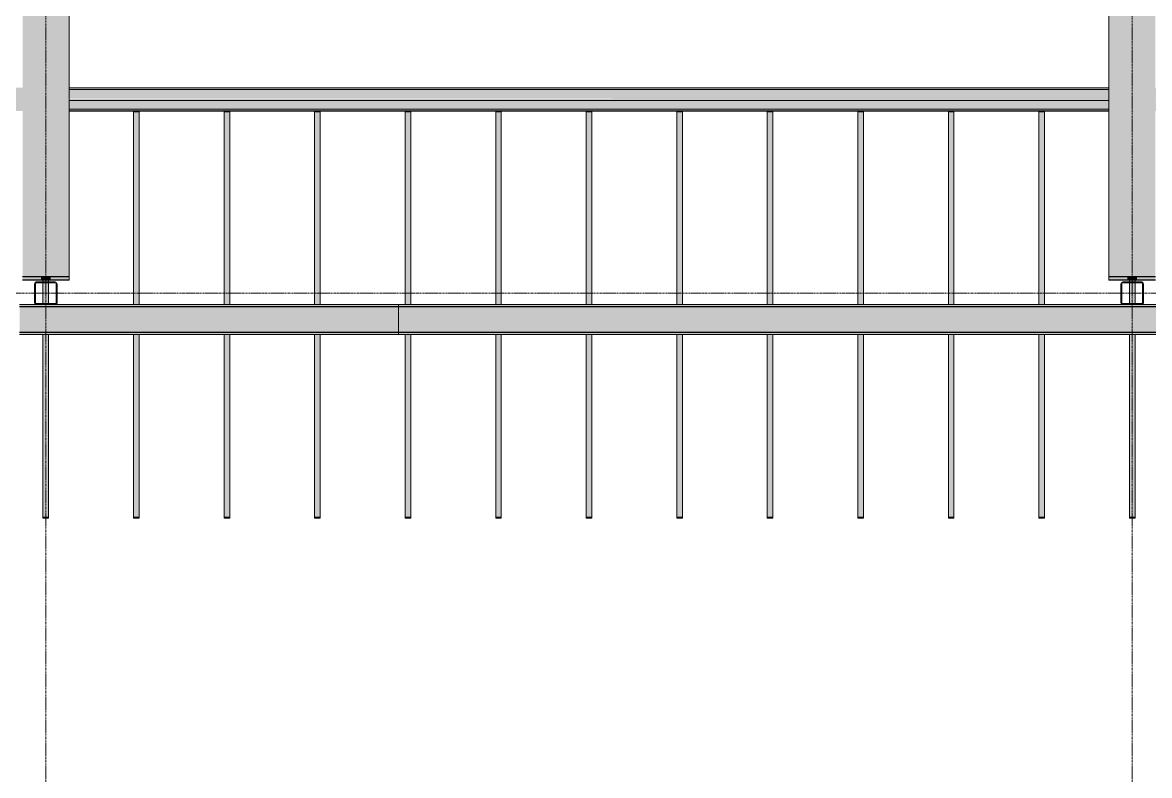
# Model space of a CAD drawing. Header units: inches. Extents: x 20139 to 37433, y -23296 to -20170.
# Drawn here: x 24527.2 to 24827.5, y -22912.7 to -22712.2 of the extents above; entities that cross this region are included whole.
import ezdxf

# ---------------------------------------------------------------- set-up
doc = ezdxf.new("R2010")
doc.units = ezdxf.units.IN
doc.header["$MEASUREMENT"] = 0
doc.linetypes.add('Grid Line 1_2_', pattern=[0.875, 0.5, -0.125, 0.125, -0.125])
for name, color, linetype, lineweight in [('S-BEAM', 12, 'Continuous', 9), ('S-COLS', 52, 'Continuous', 9), ('S-GRID', 1, 'Continuous', 9)]:
    doc.layers.add(name, color=color, linetype=linetype, lineweight=lineweight)

# ---------------------------------------------------------------- blocks, each defined once
blk = doc.blocks.new('HSS-Hollow Structural Section-Column - HSS6X6X1_4-V6-Structural Framing')
at = {"layer": 'S-COLS'}
h = blk.add_hatch(dxfattribs=at)
h.set_pattern_fill('FP_3', color=256, style=0, pattern_type=2)
h.set_pattern_definition([(225, (24822.89, -22784.303), (23.758788, -23.758788), []), (225, (24822.89, -22820.303), (23.758788, -23.758788), [])])
h.paths.add_polyline_path([(-2.53, 3), (-2.86, 2.86), (-3, 2.53), (-2.7, 2.7)], flags=0)
h.paths.add_polyline_path([(2.53, 3), (2.7, 2.7), (3, 2.53), (2.86, 2.86)], flags=0)
h.paths.add_polyline_path([(-2.53, 3), (-2.53, 2.77), (2.53, 2.77), (2.53, 3)], flags=0)
h.paths.add_polyline_path([(-3, -2.53), (-2.86, -2.86), (-2.53, -3), (-2.7, -2.7)], flags=0)
h.paths.add_polyline_path([(-3, 2.53), (-3, -2.53), (-2.77, -2.53), (-2.77, 2.53)], flags=0)
h.paths.add_polyline_path([(3, -2.53), (2.7, -2.7), (2.53, -3), (2.86, -2.86)], flags=0)
h.paths.add_polyline_path([(2.77, 2.53), (2.77, -2.53), (3, -2.53), (3, 2.53)], flags=0)
h.paths.add_polyline_path([(-2.53, -2.77), (-2.53, -3), (2.53, -3), (2.53, -2.77)], flags=0)
at = {"layer": 'S-COLS', "lineweight": 15}
for p, q in [((-3, -2.53), (-3, 2.53)), ((-2.77, 2.53), (-2.77, -2.53)), ((-2.53, 3), (2.53, 3)), ((2.53, 2.77), (-2.53, 2.77)), ((2.77, -2.53), (2.77, 2.53)), ((3, 2.53), (3, -2.53)), ((-2.53, -2.77), (2.53, -2.77)), ((2.53, -3), (-2.53, -3))]:
    blk.add_line(p, q, dxfattribs=at)
for centre, radius, start, end in [((-2.53, 2.53), 0.466, 90, 180), ((-2.53, 2.53), 0.233, 90, 180), ((2.53, 2.53), 0.466, 360, 90), ((2.53, 2.53), 0.233, 0, 90), ((-2.53, -2.53), 0.466, 180, 270), ((-2.53, -2.53), 0.233, 180, 270), ((2.53, -2.53), 0.466, 270, 360), ((2.53, -2.53), 0.233, 270, 360)]:
    blk.add_arc(centre, radius, start, end, dxfattribs=at)
blk = doc.blocks.new('W-Wide Flange - W21X166-V11-Structural Framing')
at = {"layer": 'S-BEAM'}
for points in [[(24539.59, -22779.87), (24539.59, -22368.05), (24527.19, -22368.05), (24527.19, -22779.87), (24532.3, -22779.87)], [(24532.13, -22780.75), (24532.13, -22779.92), (24527.19, -22779.92), (24527.19, -22780.75)], [(24532.13, -22780.75), (24533.02, -22780.71), (24532.98, -22779.92), (24532.13, -22779.92)], [(24533.02, -22780.71), (24533.77, -22780.71), (24533.77, -22779.96), (24533.02, -22779.96)], [(24539.59, -22780.75), (24539.59, -22779.92), (24534.66, -22779.92), (24534.66, -22780.75)]]:
    blk.add_hatch(color=256, dxfattribs=at).paths.add_polyline_path(points, flags=0)
h = blk.add_hatch(color=256, dxfattribs=at)
h.paths.add_polyline_path([(24534.03, -22779.92), (24533.77, -22779.96), (24533.8, -22780.72), (24534.03, -22780.74)], flags=0)
h.paths.add_polyline_path([(24534.21, -22779.92), (24534.03, -22779.92), (24534.03, -22780.74), (24534.21, -22780.74)], flags=0)
h.paths.add_polyline_path([(24534.66, -22780.75), (24534.65, -22779.92), (24534.21, -22779.92), (24534.21, -22780.74), (24534.42, -22780.75)], flags=0)
for p, q in [((24539.59, -22779.87), (24539.59, -22368.05)), ((24527.19, -22779.87), (24539.59, -22779.87)), ((24532.13, -22779.92), (24527.19, -22779.92)), ((24527.19, -22780.75), (24532.13, -22780.75)), ((24533.02, -22780.71), (24533.02, -22779.96)), ((24533.77, -22779.96), (24533.77, -22780.71)), ((24539.59, -22779.92), (24534.66, -22779.92)), ((24534.66, -22780.75), (24539.59, -22780.75)), ((24539.59, -22779.87), (24539.59, -22779.92)), ((24539.59, -22780.75), (24539.59, -22779.92)), ((24539.59, -22780.75), (24539.59, -22780.8)), ((24539.59, -22780.8), (24527.19, -22780.8))]:
    blk.add_line(p, q, dxfattribs=at)
for centre, start_param, end_param in [((24532.13, -22779.96), 1.373044, 1.570796), ((24532.13, -22780.71), 4.712389, 6.283185), ((24532.13, -22779.96), 0, 1.308997), ((24534.66, -22779.96), 1.570796, 3.141593), ((24534.66, -22780.71), 3.141593, 4.712389)]:
    blk.add_ellipse(centre, major_axis=(0.89, 0), ratio=0.041631, start_param=start_param, end_param=end_param, dxfattribs=at)
blk = doc.blocks.new('W-Wide Flange - W21X166-782557-Structural Framing')
at = {"layer": 'S-BEAM'}
for points in [[(23668.28, -22779.87), (23671.09, -22779.87), (23671.09, -22368.05), (23658.69, -22368.05), (23658.69, -22779.87)], [(23663.63, -22780.75), (23663.63, -22779.92), (23658.69, -22779.92), (23658.69, -22780.75)], [(23663.63, -22780.75), (23664.52, -22780.71), (23664.48, -22779.92), (23663.63, -22779.92), (23663.63, -22780.75)], [(23665.27, -22780.71), (23665.27, -22779.96), (23664.52, -22779.96), (23664.52, -22780.71)], [(23671.09, -22780.75), (23671.09, -22779.92), (23666.16, -22779.92), (23666.16, -22780.75), (23668.28, -22780.75)]]:
    blk.add_hatch(color=256, dxfattribs=at).paths.add_polyline_path(points, flags=0)
h = blk.add_hatch(color=256, dxfattribs=at)
h.paths.add_polyline_path([(23665.53, -22779.92), (23665.27, -22779.96), (23665.3, -22780.72), (23665.53, -22780.74)], flags=0)
h.paths.add_polyline_path([(23665.71, -22779.92), (23665.53, -22779.92), (23665.53, -22780.74), (23665.71, -22780.74)], flags=0)
h.paths.add_polyline_path([(23666.16, -22780.75), (23666.15, -22779.92), (23665.71, -22779.92), (23665.71, -22780.74), (23665.92, -22780.75)], flags=0)
for p, q in [((23658.69, -22779.87), (23658.69, -22368.05)), ((23658.69, -22779.92), (23658.69, -22779.87)), ((23658.69, -22779.87), (23671.09, -22779.87)), ((23663.63, -22779.92), (23658.69, -22779.92)), ((23658.69, -22780.75), (23658.69, -22779.92)), ((23658.69, -22780.8), (23658.69, -22780.75)), ((23658.69, -22780.75), (23663.63, -22780.75)), ((23664.52, -22780.71), (23664.52, -22779.96)), ((23665.27, -22779.96), (23665.27, -22780.71)), ((23671.09, -22779.92), (23666.16, -22779.92)), ((23666.16, -22780.75), (23671.09, -22780.75)), ((23671.09, -22780.8), (23658.69, -22780.8))]:
    blk.add_line(p, q, dxfattribs=at)
for centre, start_param, end_param in [((23663.63, -22779.96), 0, 1.570796), ((23663.63, -22780.71), 4.712389, 6.283185), ((23666.16, -22779.96), 1.570796, 3.141593), ((23666.16, -22780.71), 3.141593, 4.712389)]:
    blk.add_ellipse(centre, major_axis=(0.89, 0), ratio=0.041631, start_param=start_param, end_param=end_param, dxfattribs=at)
blk = doc.blocks.new('Girt_C - 8_D-757212-Structural Framing')
at = {"layer": 'S-BEAM'}
for points in [[(26260.33, -22787.88), (26266.89, -22787.88), (26266.89, -22787.3), (24627.39, -22787.3), (24627.39, -22787.88), (26225.77, -22787.88)], [(24627.39, -22794.66), (26266.89, -22794.66), (26266.89, -22787.95), (24627.39, -22787.95)], [(26260.33, -22795.3), (26266.89, -22795.3), (26266.89, -22794.73), (24627.39, -22794.73), (24627.39, -22795.3), (26225.77, -22795.3)]]:
    blk.add_hatch(color=256, dxfattribs=at).paths.add_polyline_path(points, flags=0)
for p, q in [((24627.39, -22787.3), (24627.39, -22787.88)), ((24820.36, -22787.3), (24627.39, -22787.3)), ((24627.39, -22787.88), (24627.39, -22787.95)), ((24627.39, -22787.88), (26266.89, -22787.88)), ((24627.39, -22787.95), (24627.39, -22794.66)), ((24627.39, -22787.95), (26266.89, -22787.95)), ((25109.86, -22787.3), (24825.42, -22787.3)), ((24627.39, -22794.66), (24627.39, -22794.73)), ((24627.39, -22794.66), (26266.89, -22794.66)), ((24627.39, -22794.73), (24627.39, -22795.3)), ((24627.39, -22794.73), (26266.89, -22794.73)), ((24627.39, -22795.3), (26266.89, -22795.3))]:
    blk.add_line(p, q, dxfattribs=at)
blk = doc.blocks.new('Girt_C - 8_D-773999-Structural Framing')
at = {"layer": 'S-BEAM'}
for points in [[(24627.39, -22787.88), (24627.39, -22787.3), (24526.39, -22787.41), (24526.39, -22787.88), (24566.86, -22787.88)], [(24627.39, -22794.66), (24627.39, -22787.95), (24526.39, -22787.95), (24526.39, -22794.66), (24566.86, -22794.66)], [(24627.39, -22787.95), (24627.39, -22787.88), (24566.86, -22787.95)], [(24627.39, -22795.3), (24627.39, -22794.73), (24526.39, -22794.73), (24526.39, -22795.3), (24566.86, -22795.3)], [(24627.39, -22794.73), (24627.39, -22794.66), (24566.86, -22794.73)]]:
    blk.add_hatch(color=256, dxfattribs=at).paths.add_polyline_path(points, flags=0)
for p, q in [((24530.86, -22787.3), (24526.39, -22787.3)), ((24526.39, -22787.88), (24627.39, -22787.88)), ((24526.39, -22787.95), (24627.39, -22787.95)), ((24627.39, -22787.3), (24535.92, -22787.3)), ((24526.39, -22794.66), (24627.39, -22794.66)), ((24526.39, -22794.73), (24627.39, -22794.73)), ((24526.39, -22795.3), (24627.39, -22795.3))]:
    blk.add_line(p, q, dxfattribs=at)
blk = doc.blocks.new('HSS-Hollow Structural Section-Column - HSS6X6X1_4-V32-Structural Framing')
at = {"layer": 'S-COLS', "lineweight": 15}
for p, q in [((-3, -2.534), (-3, 2.534)), ((-2.767, 2.534), (-2.767, -2.534)), ((-2.534, 3), (2.534, 3)), ((2.534, 2.767), (-2.534, 2.767)), ((2.767, -2.534), (2.767, 2.534)), ((3, 2.534), (3, -2.534)), ((-2.534, -2.767), (2.534, -2.767)), ((2.534, -3), (-2.534, -3))]:
    blk.add_line(p, q, dxfattribs=at)
for centre, radius, start, end in [((-2.534, 2.534), 0.466, 90, 180), ((-2.534, 2.534), 0.233, 90, 180), ((2.534, 2.534), 0.466, 360, 90), ((2.534, 2.534), 0.233, 0, 90), ((-2.534, -2.534), 0.466, 180, 270), ((-2.534, -2.534), 0.233, 180, 270), ((2.534, -2.534), 0.466, 270, 360), ((2.534, -2.534), 0.233, 270, 360)]:
    blk.add_arc(centre, radius, start, end, dxfattribs=at)
blk = doc.blocks.new('Dimension Lumber - 2x8-V37-Structural Framing')
at = {"layer": 'S-BEAM'}
h = blk.add_hatch(color=256, dxfattribs=at)
h.paths.add_polyline_path([(23086.64, -22843.93), (23086.64, -22795.3), (23085.14, -22795.3), (23085.14, -22843.93)], flags=0)
h.paths.add_polyline_path([(23086.64, -22787.07), (23086.64, -22781.54), (23085.14, -22781.54), (23085.14, -22787.07)], flags=0)
h.paths.add_polyline_path([(23086.64, -22781.3), (23086.64, -22780.8), (23085.14, -22780.8), (23085.14, -22781.3), (23086.53, -22781.3)], flags=0)
blk.add_hatch(color=256, dxfattribs=at).paths.add_polyline_path([(23086.64, -22844.23), (23086.64, -22843.93), (23085.14, -22843.93), (23085.14, -22844.23)], flags=0)
for p, q in [((23085.14, -22781.3), (23085.14, -22780.8)), ((23085.14, -22787.07), (23085.14, -22781.54)), ((23086.64, -22781.3), (23086.64, -22780.8)), ((23086.64, -22787.07), (23086.64, -22781.54)), ((23085.14, -22843.93), (23085.14, -22795.3)), ((23086.64, -22843.93), (23086.64, -22795.3)), ((23085.14, -22844.23), (23085.14, -22843.93)), ((23085.14, -22843.93), (23086.64, -22843.93)), ((23086.64, -22844.23), (23085.14, -22844.23)), ((23086.64, -22843.93), (23086.64, -22844.23))]:
    blk.add_line(p, q, dxfattribs=at)
blk = doc.blocks.new('Dimension Lumber - 2x8-835966-Structural Framing')
at = {"layer": 'S-BEAM'}
h = blk.add_hatch(color=256, dxfattribs=at)
h.paths.add_polyline_path([(22821.27, -22843.93), (22821.27, -22795.3), (22819.77, -22795.3), (22819.77, -22843.93)], flags=0)
h.paths.add_polyline_path([(22819.77, -22787.3), (22821.27, -22787.3), (22821.27, -22736.04), (22819.77, -22736.04), (22819.77, -22762.9)], flags=0)
blk.add_hatch(color=256, dxfattribs=at).paths.add_polyline_path([(22821.27, -22844.23), (22821.27, -22843.93), (22819.77, -22843.93), (22819.77, -22844.23)], flags=0)
for p, q in [((22821.27, -22736.04), (22819.77, -22736.04)), ((22819.77, -22787.3), (22819.77, -22736.04)), ((22821.27, -22787.3), (22821.27, -22736.04)), ((22819.77, -22843.93), (22819.77, -22795.3)), ((22821.27, -22843.93), (22821.27, -22795.3)), ((22819.77, -22844.23), (22819.77, -22843.93)), ((22819.77, -22843.93), (22821.27, -22843.93)), ((22821.27, -22844.23), (22819.77, -22844.23)), ((22821.27, -22843.93), (22821.27, -22844.23))]:
    blk.add_line(p, q, dxfattribs=at)
blk = doc.blocks.new('Girt_Z - 8_D-834910-Structural Framing')
at = {"layer": 'S-BEAM'}
h = blk.add_hatch(color=256, dxfattribs=at)
h.paths.add_polyline_path([(25974.69, -22730.04), (25974.69, -22729.58), (25697.59, -22729.58), (25697.59, -22730.04), (25949.28, -22730.04)], flags=0)
h.paths.add_polyline_path([(25685.19, -22730.04), (25685.19, -22729.58), (25408.09, -22729.58), (25408.09, -22730.04), (25672.8, -22730.04)], flags=0)
h.paths.add_polyline_path([(25395.69, -22730.04), (25395.69, -22729.58), (25118.59, -22729.58), (25118.59, -22730.04), (25327.19, -22730.04)], flags=0)
h.paths.add_polyline_path([(25106.19, -22730.04), (25106.19, -22729.58), (24829.09, -22729.58), (24829.09, -22730.04), (25050.71, -22730.04)], flags=0)
h.paths.add_polyline_path([(24816.69, -22730.04), (24816.69, -22729.58), (24539.59, -22729.58), (24539.59, -22730.04), (24774.22, -22730.04)], flags=0)
h.paths.add_polyline_path([(24527.19, -22730.04), (24527.19, -22729.58), (24250.09, -22729.58), (24250.09, -22730.04), (24497.74, -22730.04)], flags=0)
h = blk.add_hatch(color=256, dxfattribs=at)
h.paths.add_polyline_path([(25974.69, -22732.4), (25974.69, -22730.04), (25697.59, -22730.04), (25697.59, -22732.4), (25949.28, -22732.4)], flags=0)
h.paths.add_polyline_path([(25685.19, -22732.4), (25685.19, -22730.04), (25408.09, -22730.04), (25408.09, -22732.4), (25672.8, -22732.4)], flags=0)
h.paths.add_polyline_path([(25395.69, -22732.4), (25395.69, -22730.04), (25118.59, -22730.04), (25118.59, -22732.4), (25327.19, -22732.4)], flags=0)
h.paths.add_polyline_path([(25106.19, -22732.4), (25106.19, -22730.04), (24829.09, -22730.04), (24829.09, -22732.4), (25050.71, -22732.4)], flags=0)
h.paths.add_polyline_path([(24816.69, -22732.4), (24816.69, -22730.04), (24539.59, -22730.04), (24539.59, -22732.4), (24774.22, -22732.4)], flags=0)
h.paths.add_polyline_path([(24527.19, -22732.4), (24527.19, -22730.04), (24250.09, -22730.04), (24250.09, -22732.4), (24497.74, -22732.4)], flags=0)
h = blk.add_hatch(color=256, dxfattribs=at)
h.paths.add_polyline_path([(25949.28, -22732.6), (25974.69, -22732.5), (25974.69, -22732.4), (25697.59, -22732.5), (25697.59, -22732.6), (25880.16, -22732.6)], flags=0)
h.paths.add_polyline_path([(25685.19, -22732.6), (25685.19, -22732.4), (25408.09, -22732.5), (25408.09, -22732.6), (25672.8, -22732.6)], flags=0)
h.paths.add_polyline_path([(25395.69, -22732.6), (25395.69, -22732.4), (25118.59, -22732.5), (25118.59, -22732.6), (25327.19, -22732.6)], flags=0)
h.paths.add_polyline_path([(25106.19, -22732.6), (25106.19, -22732.4), (24829.09, -22732.5), (24829.09, -22732.6), (25050.71, -22732.6)], flags=0)
h.paths.add_polyline_path([(24816.69, -22732.6), (24816.69, -22732.4), (24539.59, -22732.51), (24539.59, -22732.6), (24774.22, -22732.6)], flags=0)
h.paths.add_polyline_path([(24527.19, -22732.6), (24527.19, -22732.4), (24250.09, -22732.5), (24250.09, -22732.6), (24497.74, -22732.6)], flags=0)
h = blk.add_hatch(color=256, dxfattribs=at)
h.paths.add_polyline_path([(25974.69, -22732.91), (25974.69, -22732.6), (25697.59, -22732.6), (25697.59, -22732.91), (25949.28, -22732.91)], flags=0)
h.paths.add_polyline_path([(25685.19, -22732.91), (25685.19, -22732.6), (25408.09, -22732.6), (25408.09, -22732.91), (25672.8, -22732.91)], flags=0)
h.paths.add_polyline_path([(25395.69, -22732.91), (25395.69, -22732.6), (25118.59, -22732.6), (25118.59, -22732.91), (25327.19, -22732.91)], flags=0)
h.paths.add_polyline_path([(25106.19, -22732.91), (25106.19, -22732.6), (24829.09, -22732.6), (24829.09, -22732.91), (25050.71, -22732.91)], flags=0)
h.paths.add_polyline_path([(24816.69, -22732.91), (24816.69, -22732.6), (24539.59, -22732.6), (24539.59, -22732.91), (24774.22, -22732.91)], flags=0)
h.paths.add_polyline_path([(24527.19, -22732.91), (24527.19, -22732.6), (24250.09, -22732.6), (24250.09, -22732.91), (24497.74, -22732.91)], flags=0)
h = blk.add_hatch(color=256, dxfattribs=at)
h.paths.add_polyline_path([(25974.69, -22735.31), (25974.69, -22732.99), (25697.59, -22732.99), (25697.59, -22735.31), (25949.28, -22735.31)], flags=0)
h.paths.add_polyline_path([(25685.19, -22735.31), (25685.19, -22732.99), (25408.09, -22732.99), (25408.09, -22735.31), (25672.8, -22735.31)], flags=0)
h.paths.add_polyline_path([(25395.69, -22735.31), (25395.69, -22732.99), (25118.59, -22732.99), (25118.59, -22735.31), (25327.19, -22735.31)], flags=0)
h.paths.add_polyline_path([(25106.19, -22735.31), (25106.19, -22732.99), (24829.09, -22732.99), (24829.09, -22735.31), (25050.71, -22735.31)], flags=0)
h.paths.add_polyline_path([(24816.69, -22735.31), (24816.69, -22732.99), (24539.59, -22732.99), (24539.59, -22735.31), (24774.22, -22735.31)], flags=0)
h.paths.add_polyline_path([(24527.19, -22735.31), (24527.19, -22732.99), (24250.09, -22732.99), (24250.09, -22735.31), (24497.74, -22735.31)], flags=0)
h = blk.add_hatch(color=256, dxfattribs=at)
h.paths.add_polyline_path([(25974.69, -22735.74), (25974.69, -22735.31), (25697.59, -22735.31), (25697.59, -22735.74), (25949.28, -22735.74)], flags=0)
h.paths.add_polyline_path([(25685.19, -22735.74), (25685.19, -22735.31), (25408.09, -22735.31), (25408.09, -22735.74), (25672.8, -22735.74)], flags=0)
h.paths.add_polyline_path([(25395.69, -22735.74), (25395.69, -22735.31), (25118.59, -22735.31), (25118.59, -22735.74), (25327.19, -22735.74)], flags=0)
h.paths.add_polyline_path([(25106.19, -22735.74), (25106.19, -22735.31), (24829.09, -22735.31), (24829.09, -22735.74), (25050.71, -22735.74)], flags=0)
h.paths.add_polyline_path([(24816.69, -22735.74), (24816.69, -22735.31), (24539.59, -22735.31), (24539.59, -22735.74), (24774.22, -22735.74)], flags=0)
h.paths.add_polyline_path([(24527.19, -22735.74), (24527.19, -22735.31), (24250.09, -22735.31), (24250.09, -22735.74), (24497.74, -22735.74)], flags=0)
h = blk.add_hatch(color=256, dxfattribs=at)
h.paths.add_polyline_path([(25685.19, -22732.99), (25685.19, -22732.91), (25672.8, -22732.99)], flags=0)
h.paths.add_polyline_path([(25395.69, -22732.99), (25395.69, -22732.91), (25327.19, -22732.99)], flags=0)
h.paths.add_polyline_path([(25106.19, -22732.99), (25106.19, -22732.91), (25050.71, -22732.99)], flags=0)
h.paths.add_polyline_path([(24816.69, -22732.99), (24816.69, -22732.91), (24774.22, -22732.99)], flags=0)
h.paths.add_polyline_path([(24527.19, -22732.99), (24527.19, -22732.91), (24497.74, -22732.99)], flags=0)
h = blk.add_hatch(color=256, dxfattribs=at)
h.paths.add_polyline_path([(25974.69, -22735.82), (25974.69, -22735.74), (25949.28, -22735.82)], flags=0)
h.paths.add_polyline_path([(25685.19, -22735.82), (25685.19, -22735.74), (25672.8, -22735.82)], flags=0)
h.paths.add_polyline_path([(25395.69, -22735.82), (25395.69, -22735.74), (25327.19, -22735.82)], flags=0)
h.paths.add_polyline_path([(25106.19, -22735.82), (25106.19, -22735.74), (25050.71, -22735.82)], flags=0)
h.paths.add_polyline_path([(24816.69, -22735.82), (24816.69, -22735.74), (24774.22, -22735.82)], flags=0)
h.paths.add_polyline_path([(24527.19, -22735.82), (24527.19, -22735.74), (24497.74, -22735.82)], flags=0)
for p, q in [((24816.69, -22729.58), (24539.59, -22729.58)), ((24816.69, -22730.04), (24539.59, -22730.04)), ((24816.69, -22732.99), (24539.59, -22732.99)), ((24816.69, -22735.31), (24539.59, -22735.31)), ((24816.69, -22735.74), (24539.59, -22735.74)), ((24816.69, -22735.82), (24539.59, -22735.82))]:
    blk.add_line(p, q, dxfattribs=at)

msp = doc.modelspace()

# ---------------------------------------------------------------- linework, layer by layer
at = {"layer": 'S-BEAM'}
for p, q in [((24557.51523, -22736.0445), (24557.51523, -22735.82283)), ((24581.64023, -22736.0445), (24581.64023, -22735.82283)), ((24605.76523, -22736.0445), (24605.76523, -22735.82283)), ((24629.89023, -22736.0445), (24629.89023, -22735.82283)), ((24654.01523, -22736.0445), (24654.01523, -22735.82283)), ((24678.14023, -22736.0445), (24678.14023, -22735.82283)), ((24702.26523, -22736.0445), (24702.26523, -22735.82283)), ((24726.39023, -22736.0445), (24726.39023, -22735.82283)), ((24750.51523, -22736.0445), (24750.51523, -22735.82283)), ((24774.64023, -22736.0445), (24774.64023, -22735.82283)), ((24798.76523, -22736.0445), (24798.76523, -22735.82283)), ((24533.39023, -22781.30281), (24533.39023, -22780.80324)), ((24533.39023, -22784.30281), (24533.39023, -22781.53581)), ((24822.89023, -22781.30281), (24822.89023, -22780.80324)), ((24822.89023, -22784.30281), (24822.89023, -22781.53581))]:
    msp.add_line(p, q, dxfattribs=at)
at = {"layer": 'S-GRID', "linetype": 'Grid Line 1_2_'}
for p, q in [((24533.39023, -23275.7461), (24533.39023, -20486.01334)), ((24822.89023, -23275.7461), (24822.89023, -20486.01334)), ((26605.69865, -22784.30281), (21698.58403, -22784.30281))]:
    msp.add_line(p, q, dxfattribs=at)

# ---------------------------------------------------------------- block references
at = {"layer": 'S-BEAM'}
for name, p in [('W-Wide Flange - W21X166-V11-Structural Framing', (0, 0)), ('W-Wide Flange - W21X166-782557-Structural Framing', (1158, 0)), ('Girt_Z - 8_D-834910-Structural Framing', (0, 0)), ('Dimension Lumber - 2x8-835966-Structural Framing', (1737, 0)), ('Dimension Lumber - 2x8-835966-Structural Framing', (1761.125, 0)), ('Dimension Lumber - 2x8-835966-Structural Framing', (1785.25, 0)), ('Dimension Lumber - 2x8-835966-Structural Framing', (1809.375, 0)), ('Dimension Lumber - 2x8-835966-Structural Framing', (1833.5, 0)), ('Dimension Lumber - 2x8-835966-Structural Framing', (1857.625, 0)), ('Dimension Lumber - 2x8-835966-Structural Framing', (1881.75, 0)), ('Dimension Lumber - 2x8-835966-Structural Framing', (1905.875, 0)), ('Dimension Lumber - 2x8-835966-Structural Framing', (1930, 0)), ('Dimension Lumber - 2x8-835966-Structural Framing', (1954.125, 0)), ('Dimension Lumber - 2x8-835966-Structural Framing', (1978.25, 0)), ('Dimension Lumber - 2x8-V37-Structural Framing', (1447.5, 0)), ('Dimension Lumber - 2x8-V37-Structural Framing', (1737, 0)), ('Girt_C - 8_D-773999-Structural Framing', (0, 0)), ('Girt_C - 8_D-757212-Structural Framing', (0, 0))]:
    msp.add_blockref(name, p, dxfattribs=at)
at = {"layer": 'S-COLS', "rotation": 180}
for name, p in [('HSS-Hollow Structural Section-Column - HSS6X6X1_4-V32-Structural Framing', (24533.39023, -22784.30281)), ('HSS-Hollow Structural Section-Column - HSS6X6X1_4-V6-Structural Framing', (24822.89023, -22784.30281))]:
    msp.add_blockref(name, p, dxfattribs=at)

doc.saveas('drawing.dxf')
